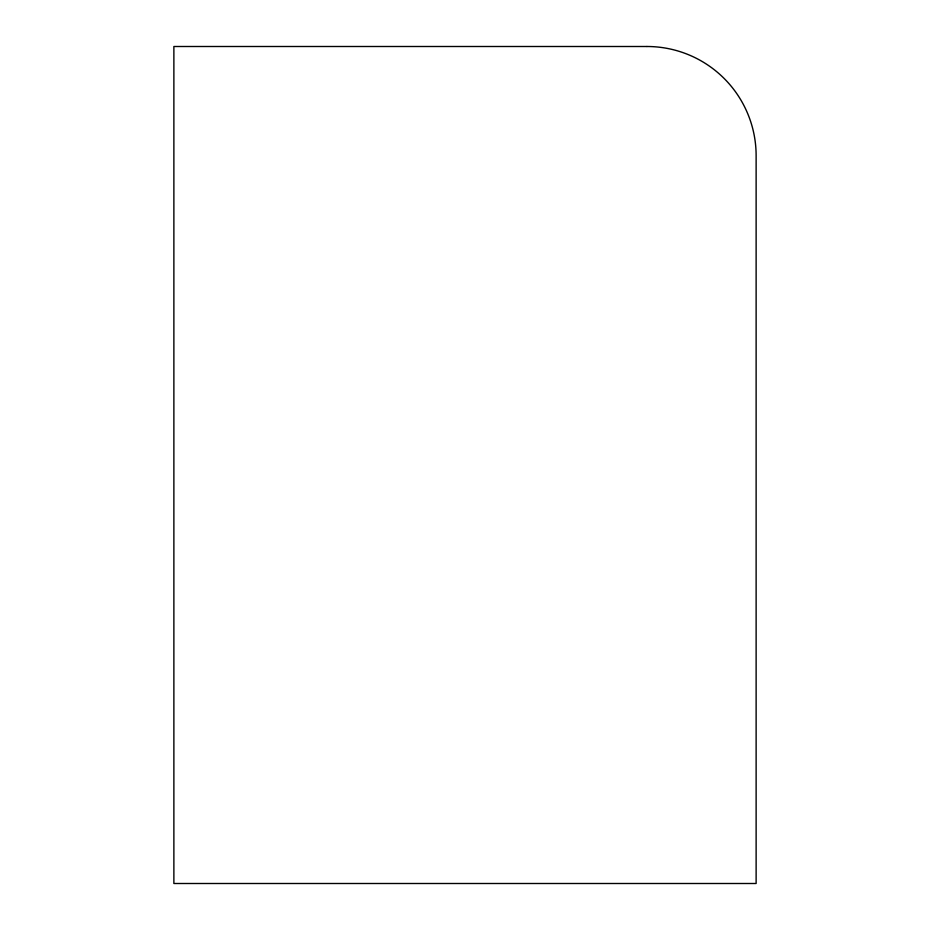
<?xml version="1.0" encoding="UTF-8"?>
<svg xmlns="http://www.w3.org/2000/svg" width="930" height="930" viewBox="0 0 930 930"><rect width="100%" height="100%" fill="white"/><g stroke="black" fill="none" stroke-linecap="round" stroke-linejoin="round"><path stroke-width="1.4" d="M646.955 46.5L173.875 46.5L173.875 883.5L756.125 883.5L756.125 155.67A109.17 109.17 0 0 0 646.955 46.5"/></g></svg>
